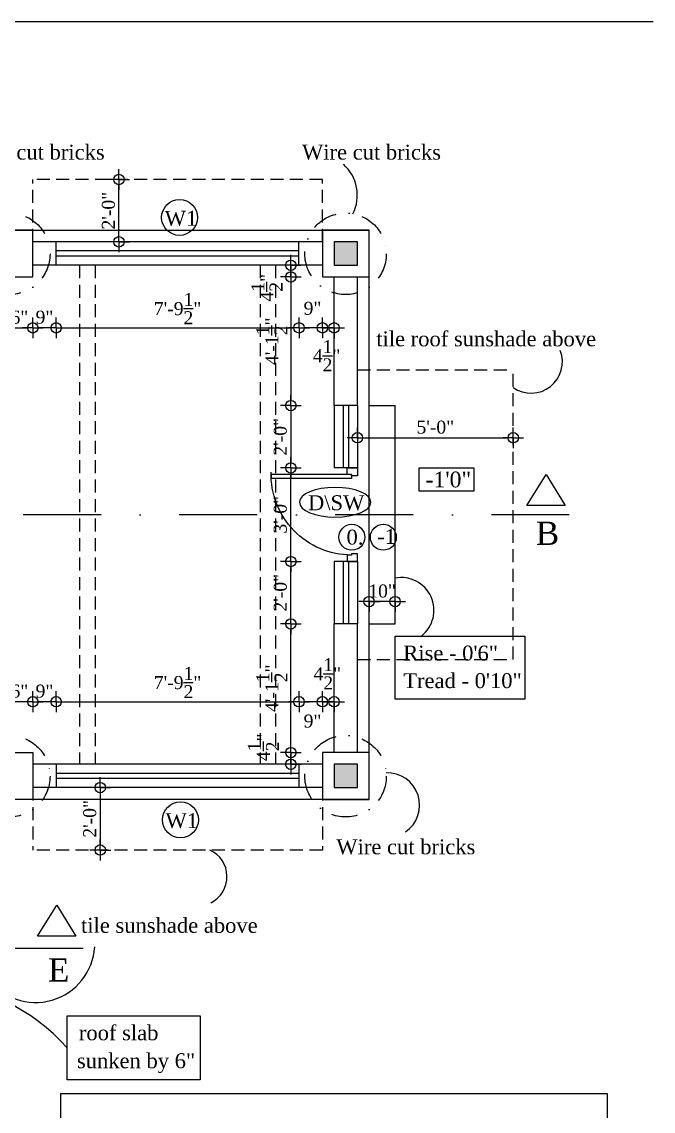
# Model space of a CAD drawing. Extents: x 7848 to 13228, y -2245 to 213.
# Drawn here: x 9618.8 to 9862, y -1502.6 to -1083.4 of the extents above; entities that cross this region are included whole.
import ezdxf
from ezdxf.enums import TextEntityAlignment as Align

# ---------------------------------------------------------------- set-up
doc = ezdxf.new("R2010")
doc.units = 0
doc.header["$LTSCALE"] = 20
doc.header["$MEASUREMENT"] = 0
doc.header["$PDMODE"] = 34
doc.header["$PDSIZE"] = 5
doc.linetypes.add('DASHDOT', pattern=[1, 0.5, -0.25, 0, -0.25])
doc.linetypes.add('HIDDEN', pattern=[0.375, 0.25, -0.125])
doc.layers.get('0').update_dxf_attribs({"linetype": 'CONTINUOUS'})
doc.layers.get('Defpoints').update_dxf_attribs({"linetype": 'CONTINUOUS'})
for name, color, linetype in [('border', 230, 'CONTINUOUS'), ('column', 31, 'CONTINUOUS'), ('DETTEXT', 7, 'CONTINUOUS'), ('DIMLINE', 254, 'CONTINUOUS'), ('DOOR', 1, 'CONTINUOUS'), ('door text', 2, 'CONTINUOUS'), ('HATCH', 252, 'CONTINUOUS'), ('Roof lilne', 31, 'CONTINUOUS'), ('Secline', 13, 'CONTINUOUS'), ('text', 2, 'CONTINUOUS'), ('wall', 13, 'CONTINUOUS'), ('window', 4, 'CONTINUOUS'), ('window sill', 5, 'CONTINUOUS'), ('WINTEXT', 2, 'CONTINUOUS'), ('WOOD', 7, 'CONTINUOUS')]:
    doc.layers.add(name, color=color, linetype=linetype)
doc.styles.add('STYLE1', font='times_1.ttf', dxfattribs={"width": 0.75, "oblique": 25})
doc.styles.add('style3', font='times_1.ttf')
doc.styles.add('style5', font='times_1.ttf')
doc.dimstyles.new('arch61', dxfattribs={"dimscale": 0, "dimtxt": 5, "dimasz": 2, "dimexe": 0.18, "dimexo": 0.0625, "dimgap": 1.5, "dimtad": 1, "dimzin": 3, "dimdsep": 46, "dimlunit": 4, "dimtxsty": 'style3', "dimblk": 'BLK', "dimcen": 0, "dimse1": 1, "dimse2": 1, "dimclrd": 256, "dimclrt": 3, "dimazin": 0, "dimtfac": 1, "dimtix": 1, "dimtmove": 2, "dimatfit": 3, "dimldrblk": 'NONE', "dimfxl": 0.18, "dimtolj": 1, "dimtzin": 0, "dimlwd": -1, "dimarcsym": 0})

# ---------------------------------------------------------------- blocks, each defined once
blk = doc.blocks.new('DR1H902')
at = {"color": 0}
for p, q in [((-0.5, 0), (-0.5, 1)), ((-0.5, 1), (-0.45, 1)), ((-0.45, 0), (-0.45, 1)), ((-0.5, 0), (-0.45, 0))]:
    blk.add_line(p, q, dxfattribs=at)
blk.add_arc((-0.5, 0), 1, 0, 91.707, dxfattribs=at)
blk = doc.blocks.new('A$C3B4262AC')
at = {"layer": 'DOOR'}
for p, q in [((0, 4), (0, 0)), ((2.5, 4), (0, 4)), ((0, 0), (3, 0)), ((2.5, 2.25), (2.5, 4)), ((3, 2.25), (2.5, 2.25)), ((3, 0), (3, 2.25))]:
    blk.add_line(p, q, dxfattribs=at)
blk = doc.blocks.new('A$C1F9E242A')
blk.add_blockref('A$C3B4262AC', (0, 0))
at = {"xscale": -1}
blk.add_blockref('A$C3B4262AC', (36, 0), dxfattribs=at)
at = {"layer": 'DOOR', "xscale": -31, "yscale": 31, "zscale": 68.88888888888889}
blk.add_blockref('DR1H902', (18, 2.25), dxfattribs=at)
blk = doc.blocks.new('*U16')
at = {"rotation": 270.0000000000025}
blk.add_blockref('A$C1F9E242A', (-17.99, 19.99), dxfattribs=at)
blk = doc.blocks.new('BLK')
for q in [(-2, 0), (0, 2), (0, -2), (2, 0)]:
    blk.add_line((0, 0), q)
blk.add_circle((0, 0), 1)
blk = doc.blocks.new('*D94')
at = {"layer": 'Defpoints', "color": 0}
for p in [(9605.1, -1181.59), (9623.1, -1181.59), (9623.1, -1201.16)]:
    blk.add_point(p, dxfattribs=at)
at = {"layer": 'DIMLINE'}
blk.add_line((9607.1, -1201.16), (9621.1, -1201.16), dxfattribs=at)
at = {"layer": 'DIMLINE', "xscale": 2, "yscale": 2, "zscale": 2, "rotation": 180}
blk.add_blockref('BLK', (9605.1, -1201.16), dxfattribs=at)
at = {"layer": 'DIMLINE', "xscale": 2, "yscale": 2, "zscale": 2}
blk.add_blockref('BLK', (9623.1, -1201.16), dxfattribs=at)
at = {"layer": 'DIMLINE', "color": 3, "insert": (9614.1, -1197.11), "char_height": 5, "attachment_point": 5, "style": 'style3'}
blk.add_mtext('\\A1;1\'-6"', dxfattribs=at)
blk = doc.blocks.new('_None')
blk = doc.blocks.new('*D96')
at = {"layer": 'Defpoints', "color": 0}
for p in [(9623.1, -1177.09), (9632.1, -1177.09), (9623.1, -1201.16)]:
    blk.add_point(p, dxfattribs=at)
at = {"layer": 'DIMLINE'}
blk.add_line((9630.1, -1201.16), (9625.1, -1201.16), dxfattribs=at)
at = {"layer": 'DIMLINE', "xscale": 2, "yscale": 2, "zscale": 2, "rotation": 180}
blk.add_blockref('BLK', (9623.1, -1201.16), dxfattribs=at)
at = {"layer": 'DIMLINE', "xscale": 2, "yscale": 2, "zscale": 2}
blk.add_blockref('BLK', (9632.1, -1201.16), dxfattribs=at)
at = {"layer": 'DIMLINE', "color": 3, "insert": (9627.6, -1197.1), "char_height": 5, "attachment_point": 5, "style": 'style3'}
blk.add_mtext('\\A1;9"', dxfattribs=at)
blk = doc.blocks.new('*D97')
at = {"layer": 'Defpoints', "color": 0}
for p in [(9632.1, -1177.09), (9725.6, -1177.09), (9725.6, -1201.16)]:
    blk.add_point(p, dxfattribs=at)
at = {"layer": 'DIMLINE'}
blk.add_line((9634.1, -1201.16), (9723.6, -1201.16), dxfattribs=at)
at = {"layer": 'DIMLINE', "xscale": 2, "yscale": 2, "zscale": 2, "rotation": 180}
blk.add_blockref('BLK', (9632.1, -1201.16), dxfattribs=at)
at = {"layer": 'DIMLINE', "xscale": 2, "yscale": 2, "zscale": 2}
blk.add_blockref('BLK', (9725.6, -1201.16), dxfattribs=at)
at = {"layer": 'DIMLINE', "color": 3, "insert": (9678.85, -1193.78), "char_height": 5, "attachment_point": 5, "style": 'style3'}
blk.add_mtext('\\A1;7\'-9{\\H1.000000x;\\S1/2;}"', dxfattribs=at)
blk = doc.blocks.new('*D98')
at = {"layer": 'Defpoints', "color": 0}
for p in [(9725.6, -1177.09), (9734.6, -1177.09), (9725.6, -1201.16)]:
    blk.add_point(p, dxfattribs=at)
at = {"layer": 'DIMLINE'}
blk.add_line((9732.6, -1201.16), (9727.6, -1201.16), dxfattribs=at)
at = {"layer": 'DIMLINE', "xscale": 2, "yscale": 2, "zscale": 2, "rotation": 180}
blk.add_blockref('BLK', (9725.6, -1201.16), dxfattribs=at)
at = {"layer": 'DIMLINE', "xscale": 2, "yscale": 2, "zscale": 2}
blk.add_blockref('BLK', (9734.6, -1201.16), dxfattribs=at)
at = {"layer": 'DIMLINE', "color": 3, "insert": (9730.81, -1193.68), "char_height": 5, "attachment_point": 5, "style": 'style3'}
blk.add_mtext('\\A1;9"', dxfattribs=at)
blk = doc.blocks.new('*D99')
at = {"layer": 'Defpoints', "color": 0}
for p in [(9734.6, -1181.59), (9739.1, -1181.59), (9734.6, -1201.16)]:
    blk.add_point(p, dxfattribs=at)
at = {"layer": 'DIMLINE'}
for p, q in [((9732.6, -1201.16), (9730.6, -1201.16)), ((9739.1, -1201.16), (9734.6, -1201.16)), ((9741.1, -1201.16), (9743.1, -1201.16))]:
    blk.add_line(p, q, dxfattribs=at)
at = {"layer": 'DIMLINE', "xscale": 2, "yscale": 2, "zscale": 2}
blk.add_blockref('BLK', (9734.6, -1201.16), dxfattribs=at)
at = {"layer": 'DIMLINE', "xscale": 2, "yscale": 2, "zscale": 2, "rotation": 180}
blk.add_blockref('BLK', (9739.1, -1201.16), dxfattribs=at)
at = {"layer": 'DIMLINE', "color": 3, "insert": (9736.23, -1211.9), "char_height": 5, "attachment_point": 5, "style": 'style3'}
blk.add_mtext('\\A1;4{\\H1.000000x;\\S1/2;}"', dxfattribs=at)
blk = doc.blocks.new('*D100')
at = {"layer": 'Defpoints', "color": 0}
for p in [(9722.45, -1177.09), (9734.6, -1177.09), (9734.6, -1181.59)]:
    blk.add_point(p, dxfattribs=at)
at = {"layer": 'DIMLINE'}
for p, q in [((9722.45, -1175.09), (9722.45, -1173.09)), ((9722.45, -1181.59), (9722.45, -1177.09)), ((9722.45, -1183.59), (9722.45, -1185.59))]:
    blk.add_line(p, q, dxfattribs=at)
at = {"layer": 'DIMLINE', "xscale": 2, "yscale": 2, "zscale": 2}
for p, rotation in [((9722.45, -1177.09), 270), ((9722.45, -1181.59), 90)]:
    blk.add_blockref('BLK', p, dxfattribs=dict(at, rotation=rotation))
at = {"layer": 'DIMLINE', "color": 3, "insert": (9713.26, -1185.74), "char_height": 5, "attachment_point": 5, "rotation": 90, "style": 'style3'}
blk.add_mtext('\\A1;4{\\H1.000000x;\\S1/2;}"', dxfattribs=at)
blk = doc.blocks.new('*D101')
at = {"layer": 'Defpoints', "color": 0}
for p in [(9739.1, -1181.59), (9722.45, -1231.09), (9739.1, -1231.09)]:
    blk.add_point(p, dxfattribs=at)
at = {"layer": 'DIMLINE'}
blk.add_line((9722.45, -1183.59), (9722.45, -1229.09), dxfattribs=at)
at = {"layer": 'DIMLINE', "xscale": 2, "yscale": 2, "zscale": 2}
for p, rotation in [((9722.45, -1181.59), 90), ((9722.45, -1231.09), 270)]:
    blk.add_blockref('BLK', p, dxfattribs=dict(at, rotation=rotation))
at = {"layer": 'DIMLINE', "color": 3, "insert": (9715.13, -1206.34), "char_height": 5, "attachment_point": 5, "rotation": 90, "style": 'style3'}
blk.add_mtext('\\A1;4\'-1{\\H1.000000x;\\S1/2;}"', dxfattribs=at)
blk = doc.blocks.new('*D102')
at = {"layer": 'Defpoints', "color": 0}
for p in [(9739.1, -1231.09), (9722.45, -1255.09), (9739.1, -1255.09)]:
    blk.add_point(p, dxfattribs=at)
at = {"layer": 'DIMLINE'}
blk.add_line((9722.45, -1233.09), (9722.45, -1253.09), dxfattribs=at)
at = {"layer": 'DIMLINE', "xscale": 2, "yscale": 2, "zscale": 2}
for p, rotation in [((9722.45, -1231.09), 90), ((9722.45, -1255.09), 270)]:
    blk.add_blockref('BLK', p, dxfattribs=dict(at, rotation=rotation))
at = {"layer": 'DIMLINE', "color": 3, "insert": (9718.41, -1243.09), "char_height": 5, "attachment_point": 5, "rotation": 90, "style": 'style3'}
blk.add_mtext('\\A1;2\'-0"', dxfattribs=at)
blk = doc.blocks.new('*D103')
at = {"layer": 'Defpoints', "color": 0}
for p in [(9722.45, -1255.09), (9739.1, -1255.09), (9739.1, -1291.09)]:
    blk.add_point(p, dxfattribs=at)
at = {"layer": 'DIMLINE'}
blk.add_line((9722.45, -1289.09), (9722.45, -1257.09), dxfattribs=at)
at = {"layer": 'DIMLINE', "xscale": 2, "yscale": 2, "zscale": 2}
for p, rotation in [((9722.45, -1255.09), 90), ((9722.45, -1291.09), 270)]:
    blk.add_blockref('BLK', p, dxfattribs=dict(at, rotation=rotation))
at = {"layer": 'DIMLINE', "color": 3, "insert": (9718.41, -1273.09), "char_height": 5, "attachment_point": 5, "rotation": 90, "style": 'style3'}
blk.add_mtext('\\A1;3\'-0"', dxfattribs=at)
blk = doc.blocks.new('*D104')
at = {"layer": 'Defpoints', "color": 0}
for p in [(9722.45, -1291.09), (9739.1, -1291.09), (9739.1, -1315.09)]:
    blk.add_point(p, dxfattribs=at)
at = {"layer": 'DIMLINE'}
blk.add_line((9722.45, -1313.09), (9722.45, -1293.09), dxfattribs=at)
at = {"layer": 'DIMLINE', "xscale": 2, "yscale": 2, "zscale": 2}
for p, rotation in [((9722.45, -1291.09), 90), ((9722.45, -1315.09), 270)]:
    blk.add_blockref('BLK', p, dxfattribs=dict(at, rotation=rotation))
at = {"layer": 'DIMLINE', "color": 3, "insert": (9718.41, -1303.09), "char_height": 5, "attachment_point": 5, "rotation": 90, "style": 'style3'}
blk.add_mtext('\\A1;2\'-0"', dxfattribs=at)
blk = doc.blocks.new('*D105')
at = {"layer": 'Defpoints', "color": 0}
for p in [(9722.45, -1315.09), (9739.1, -1315.09), (9739.1, -1364.59)]:
    blk.add_point(p, dxfattribs=at)
at = {"layer": 'DIMLINE'}
blk.add_line((9722.45, -1362.59), (9722.45, -1317.09), dxfattribs=at)
at = {"layer": 'DIMLINE', "xscale": 2, "yscale": 2, "zscale": 2}
for p, rotation in [((9722.45, -1315.09), 90), ((9722.45, -1364.59), 270)]:
    blk.add_blockref('BLK', p, dxfattribs=dict(at, rotation=rotation))
at = {"layer": 'DIMLINE', "color": 3, "insert": (9715.13, -1339.84), "char_height": 5, "attachment_point": 5, "rotation": 90, "style": 'style3'}
blk.add_mtext('\\A1;4\'-1{\\H1.000000x;\\S1/2;}"', dxfattribs=at)
blk = doc.blocks.new('*D106')
at = {"layer": 'Defpoints', "color": 0}
for p in [(9734.6, -1364.59), (9722.45, -1369.09), (9734.6, -1369.09)]:
    blk.add_point(p, dxfattribs=at)
at = {"layer": 'DIMLINE'}
for p, q in [((9722.45, -1362.59), (9722.45, -1360.59)), ((9722.45, -1364.59), (9722.45, -1369.09)), ((9722.45, -1371.09), (9722.45, -1373.09))]:
    blk.add_line(p, q, dxfattribs=at)
at = {"layer": 'DIMLINE', "xscale": 2, "yscale": 2, "zscale": 2}
for p, rotation in [((9722.45, -1364.59), 270), ((9722.45, -1369.09), 90)]:
    blk.add_blockref('BLK', p, dxfattribs=dict(at, rotation=rotation))
at = {"layer": 'DIMLINE', "color": 3, "insert": (9711.88, -1362.56), "char_height": 5, "attachment_point": 5, "rotation": 90, "style": 'style3'}
blk.add_mtext('\\A1;4{\\H1.000000x;\\S1/2;}"', dxfattribs=at)
blk = doc.blocks.new('*D107')
at = {"layer": 'Defpoints', "color": 0}
for p in [(9725.6, -1345.02), (9632.1, -1369.09), (9725.6, -1369.09)]:
    blk.add_point(p, dxfattribs=at)
at = {"layer": 'DIMLINE'}
blk.add_line((9634.1, -1345.02), (9723.6, -1345.02), dxfattribs=at)
at = {"layer": 'DIMLINE', "xscale": 2, "yscale": 2, "zscale": 2, "rotation": 180}
blk.add_blockref('BLK', (9632.1, -1345.02), dxfattribs=at)
at = {"layer": 'DIMLINE', "xscale": 2, "yscale": 2, "zscale": 2}
blk.add_blockref('BLK', (9725.6, -1345.02), dxfattribs=at)
at = {"layer": 'DIMLINE', "color": 3, "insert": (9678.85, -1337.65), "char_height": 5, "attachment_point": 5, "style": 'style3'}
blk.add_mtext('\\A1;7\'-9{\\H1.000000x;\\S1/2;}"', dxfattribs=at)
blk = doc.blocks.new('*D108')
at = {"layer": 'Defpoints', "color": 0}
for p in [(9725.6, -1345.02), (9725.6, -1369.09), (9734.6, -1369.09)]:
    blk.add_point(p, dxfattribs=at)
at = {"layer": 'DIMLINE'}
blk.add_line((9732.6, -1345.02), (9727.6, -1345.02), dxfattribs=at)
at = {"layer": 'DIMLINE', "xscale": 2, "yscale": 2, "zscale": 2, "rotation": 180}
blk.add_blockref('BLK', (9725.6, -1345.02), dxfattribs=at)
at = {"layer": 'DIMLINE', "xscale": 2, "yscale": 2, "zscale": 2}
blk.add_blockref('BLK', (9734.6, -1345.02), dxfattribs=at)
at = {"layer": 'DIMLINE', "color": 3, "insert": (9730.81, -1352.49), "char_height": 5, "attachment_point": 5, "style": 'style3'}
blk.add_mtext('\\A1;9"', dxfattribs=at)
blk = doc.blocks.new('*D109')
at = {"layer": 'Defpoints', "color": 0}
for p in [(9734.6, -1345.02), (9734.6, -1364.59), (9739.1, -1364.59)]:
    blk.add_point(p, dxfattribs=at)
at = {"layer": 'DIMLINE'}
for p, q in [((9732.6, -1345.02), (9730.6, -1345.02)), ((9739.1, -1345.02), (9734.6, -1345.02)), ((9741.1, -1345.02), (9743.1, -1345.02))]:
    blk.add_line(p, q, dxfattribs=at)
at = {"layer": 'DIMLINE', "xscale": 2, "yscale": 2, "zscale": 2}
blk.add_blockref('BLK', (9734.6, -1345.02), dxfattribs=at)
at = {"layer": 'DIMLINE', "xscale": 2, "yscale": 2, "zscale": 2, "rotation": 180}
blk.add_blockref('BLK', (9739.1, -1345.02), dxfattribs=at)
at = {"layer": 'DIMLINE', "color": 3, "insert": (9736.5, -1334.27), "char_height": 5, "attachment_point": 5, "style": 'style3'}
blk.add_mtext('\\A1;4{\\H1.000000x;\\S1/2;}"', dxfattribs=at)
blk = doc.blocks.new('*D110')
at = {"layer": 'Defpoints', "color": 0}
for p in [(9623.1, -1345.02), (9623.1, -1369.09), (9632.1, -1369.09)]:
    blk.add_point(p, dxfattribs=at)
at = {"layer": 'DIMLINE'}
blk.add_line((9630.1, -1345.02), (9625.1, -1345.02), dxfattribs=at)
at = {"layer": 'DIMLINE', "xscale": 2, "yscale": 2, "zscale": 2, "rotation": 180}
blk.add_blockref('BLK', (9623.1, -1345.02), dxfattribs=at)
at = {"layer": 'DIMLINE', "xscale": 2, "yscale": 2, "zscale": 2}
blk.add_blockref('BLK', (9632.1, -1345.02), dxfattribs=at)
at = {"layer": 'DIMLINE', "color": 3, "insert": (9627.6, -1340.97), "char_height": 5, "attachment_point": 5, "style": 'style3'}
blk.add_mtext('\\A1;9"', dxfattribs=at)
blk = doc.blocks.new('*D111')
at = {"layer": 'Defpoints', "color": 0}
for p in [(9605.1, -1345.02), (9605.1, -1364.59), (9623.1, -1364.59)]:
    blk.add_point(p, dxfattribs=at)
at = {"layer": 'DIMLINE'}
blk.add_line((9621.1, -1345.02), (9607.1, -1345.02), dxfattribs=at)
at = {"layer": 'DIMLINE', "xscale": 2, "yscale": 2, "zscale": 2, "rotation": 180}
blk.add_blockref('BLK', (9605.1, -1345.02), dxfattribs=at)
at = {"layer": 'DIMLINE', "xscale": 2, "yscale": 2, "zscale": 2}
blk.add_blockref('BLK', (9623.1, -1345.02), dxfattribs=at)
at = {"layer": 'DIMLINE', "color": 3, "insert": (9614.1, -1340.97), "char_height": 5, "attachment_point": 5, "style": 'style3'}
blk.add_mtext('\\A1;1\'-6"', dxfattribs=at)
blk = doc.blocks.new('*D117')
at = {"layer": 'Defpoints', "color": 0}
for p in [(9748.1, -1233.33), (9808.1, -1233.33), (9808.1, -1243.46)]:
    blk.add_point(p, dxfattribs=at)
at = {"layer": 'DIMLINE'}
blk.add_line((9750.1, -1243.46), (9806.1, -1243.46), dxfattribs=at)
at = {"layer": 'DIMLINE', "xscale": 2, "yscale": 2, "zscale": 2, "rotation": 180}
blk.add_blockref('BLK', (9748.1, -1243.46), dxfattribs=at)
at = {"layer": 'DIMLINE', "xscale": 2, "yscale": 2, "zscale": 2}
blk.add_blockref('BLK', (9808.1, -1243.46), dxfattribs=at)
at = {"layer": 'DIMLINE', "color": 3, "insert": (9778.1, -1239.41), "char_height": 5, "attachment_point": 5, "style": 'style3'}
blk.add_mtext('\\A1;5\'-0"', dxfattribs=at)
blk = doc.blocks.new('*D118')
at = {"layer": 'Defpoints', "color": 0}
for p in [(9656.05, -1144.09), (9656.28, -1144.09), (9656.05, -1168.09)]:
    blk.add_point(p, dxfattribs=at)
at = {"layer": 'DIMLINE'}
blk.add_line((9656.28, -1166.09), (9656.28, -1146.09), dxfattribs=at)
at = {"layer": 'DIMLINE', "xscale": 2, "yscale": 2, "zscale": 2}
for p, rotation in [((9656.28, -1144.09), 90), ((9656.28, -1168.09), 270)]:
    blk.add_blockref('BLK', p, dxfattribs=dict(at, rotation=rotation))
at = {"layer": 'DIMLINE', "color": 3, "insert": (9652.23, -1156.09), "char_height": 5, "attachment_point": 5, "rotation": 90, "style": 'style3'}
blk.add_mtext('\\A1;2\'-0"', dxfattribs=at)
blk = doc.blocks.new('*D271')
at = {"layer": 'Defpoints', "color": 0}
for p in [(9752.6, -1306.5), (9752.6, -1307.72), (9762.6, -1307.72)]:
    blk.add_point(p, dxfattribs=at)
at = {"layer": 'DIMLINE'}
for p, q in [((9750.6, -1306.5), (9748.6, -1306.5)), ((9762.6, -1306.5), (9752.6, -1306.5)), ((9764.6, -1306.5), (9766.6, -1306.5))]:
    blk.add_line(p, q, dxfattribs=at)
at = {"layer": 'DIMLINE', "xscale": 2, "yscale": 2, "zscale": 2}
blk.add_blockref('BLK', (9752.6, -1306.5), dxfattribs=at)
at = {"layer": 'DIMLINE', "xscale": 2, "yscale": 2, "zscale": 2, "rotation": 180}
blk.add_blockref('BLK', (9762.6, -1306.5), dxfattribs=at)
at = {"layer": 'DIMLINE', "color": 3, "insert": (9757.6, -1302.46), "char_height": 5, "attachment_point": 5, "style": 'style3'}
blk.add_mtext('\\A1;10"', dxfattribs=at)
blk = doc.blocks.new('*D300')
at = {"layer": 'Defpoints', "color": 0}
for p in [(9650.12, -1378.09), (9649.09, -1402.09), (9650.12, -1402.09)]:
    blk.add_point(p, dxfattribs=at)
at = {"layer": 'DIMLINE'}
blk.add_line((9649.09, -1380.09), (9649.09, -1400.09), dxfattribs=at)
at = {"layer": 'DIMLINE', "xscale": 2, "yscale": 2, "zscale": 2}
for p, rotation in [((9649.09, -1378.09), 90), ((9649.09, -1402.09), 270)]:
    blk.add_blockref('BLK', p, dxfattribs=dict(at, rotation=rotation))
at = {"layer": 'DIMLINE', "color": 3, "insert": (9645.04, -1390.09), "char_height": 5, "attachment_point": 5, "rotation": 90, "style": 'style3'}
blk.add_mtext('\\A1;2\'-0"', dxfattribs=at)

msp = doc.modelspace()

# ---------------------------------------------------------------- hatches: boundary and pattern name
at = {"layer": 'HATCH'}
for points in [[(9748.097, -1168.087), (9739.097, -1168.087), (9739.097, -1177.087), (9748.097, -1177.087)], [(9748.097, -1378.087), (9748.097, -1369.087), (9739.097, -1369.087), (9739.097, -1378.087)]]:
    msp.add_hatch(color=8, dxfattribs=at).paths.add_polyline_path(points)

# ---------------------------------------------------------------- linework, layer by layer
for p, q in [((9320.597, -1163.587), (9752.597, -1163.587)), ((9752.597, -1382.587), (9752.597, -1163.587)), ((9752.597, -1231.087), (9762.597, -1231.087)), ((9762.597, -1315.087), (9762.597, -1231.087)), ((9752.597, -1315.087), (9762.597, -1315.087)), ((9752.597, -1382.587), (9583.097, -1382.587))]:
    msp.add_line(p, q)
at = {"layer": 'border'}
msp.add_line((9862.002, -1083.414), (8869.553, -1083.414), dxfattribs=at)
at = {"layer": 'border', "color": 13}
for p, q in [((9633.718, -1495.835), (9633.718, -2244.633)), ((9633.718, -1495.835), (9844.253, -1495.835)), ((9844.253, -1495.835), (9844.253, -2244.633))]:
    msp.add_line(p, q, dxfattribs=at)
at = {"layer": 'column'}
for points in [[(9748.097, -1168.087), (9739.097, -1168.087), (9739.097, -1177.087), (9748.097, -1177.087)], [(9748.097, -1369.087), (9739.097, -1369.087), (9739.097, -1378.087), (9748.097, -1378.087)]]:
    msp.add_lwpolyline(points, close=True, dxfattribs=at)
at = {"layer": 'DETTEXT'}
for points in [[(9762.659, -1319.767), (9812.511, -1319.767), (9812.511, -1344.075), (9762.659, -1344.075)], [(9636.318, -1465.914), (9687.546, -1465.914), (9687.546, -1490.524), (9636.318, -1490.524)]]:
    msp.add_lwpolyline(points, close=True, dxfattribs=at)
at = {"layer": 'DETTEXT', "linetype": 'DASHDOT'}
for centre in [(9614.035, -1172.689), (9743.535, -1172.689), (9614.035, -1373.689), (9743.535, -1373.689)]:
    msp.add_circle(centre, 15.683, dxfattribs=at)
at = {"layer": 'DETTEXT'}
for centre, radius in [((9745.96, -1281.748), 4.987), ((9758.071, -1281.748), 4.991)]:
    msp.add_circle(centre, radius, dxfattribs=at)
for centre, radius, start, end in [((9732.15, -1150.125), 15.911, 333.33843, 48.3707), ((9814.989, -1214.271), 12.037, 235.07378, 21.3434), ((9764.994, -1309.85), 12.583, 307.98998, 100.97841), ((9759.55, -1384.84), 12.493, 304.37519, 91.78586), ((9686.653, -1412.326), 11.222, 296.07975, 65.84104), ((9624.113, -1437.86), 22.891, 216.01627, 356.35383), ((9580.863, -1527.381), 74.11, 41.55748, 133.76715)]:
    msp.add_arc(centre, radius, start, end, dxfattribs=at)
at = {"layer": 'door text', "color": 7, "extrusion": (0, 0, -1)}
msp.add_ellipse((9739.538, -1268.287), major_axis=(13.763, 0), ratio=0.4161175, start_param=-1.5707963, end_param=4.712389, dxfattribs=at)
at = {"layer": 'Roof lilne', "linetype": 'HIDDEN'}
for p, q in [((9734.597, -1144.087), (9623.097, -1144.087)), ((9623.097, -1168.087), (9623.097, -1144.087)), ((9734.597, -1168.087), (9734.597, -1144.087)), ((9748.097, -1217.337), (9808.097, -1217.337)), ((9808.097, -1328.837), (9808.097, -1217.337)), ((9748.097, -1328.837), (9808.097, -1328.837)), ((9623.097, -1378.087), (9623.097, -1402.087)), ((9734.597, -1378.087), (9734.597, -1402.087)), ((9734.597, -1402.087), (9623.097, -1402.087))]:
    msp.add_line(p, q, dxfattribs=at)
at = {"layer": 'Secline', "linetype": 'DASHDOT', "ltscale": 3}
for p, q in [((9829.682, -1273.087), (8976.532, -1273.087)), ((9642.514, -1440.039), (8914.654, -1440.039))]:
    msp.add_line(p, q, dxfattribs=at)
at = {"layer": 'Secline', "linetype": 'DASHDOT', "ltscale": 5}
for points in [[(9820.713, -1257.57), (9828.097, -1269.494), (9813.329, -1269.494)], [(9632.309, -1423.342), (9639.693, -1435.266), (9624.925, -1435.266)]]:
    msp.add_lwpolyline(points, close=True, dxfattribs=at)
at = {"layer": 'text'}
msp.add_lwpolyline([(9771.927, -1255.046), (9792.867, -1255.046), (9792.867, -1264.071), (9771.927, -1264.071)], close=True, dxfattribs=at)
at = {"layer": 'wall'}
for p, q in [((9632.097, -1168.087), (9623.097, -1168.087)), ((9632.097, -1177.087), (9632.097, -1168.087)), ((9734.597, -1168.087), (9725.597, -1168.087)), ((9725.597, -1177.087), (9725.597, -1168.087)), ((9632.097, -1177.087), (9623.097, -1177.087)), ((9734.597, -1177.087), (9725.597, -1177.087)), ((9739.097, -1231.087), (9739.097, -1181.587)), ((9748.097, -1231.087), (9748.097, -1181.587)), ((9748.097, -1231.087), (9739.097, -1231.087)), ((9739.097, -1364.587), (9739.097, -1315.087)), ((9748.097, -1315.087), (9739.097, -1315.087)), ((9748.097, -1364.587), (9748.097, -1315.087)), ((9632.097, -1369.087), (9623.097, -1369.087)), ((9632.097, -1369.087), (9623.097, -1369.087)), ((9632.097, -1369.087), (9632.097, -1378.087)), ((9734.597, -1369.087), (9725.597, -1369.087)), ((9725.597, -1369.087), (9725.597, -1378.087)), ((9632.097, -1378.087), (9623.097, -1378.087)), ((9632.097, -1378.087), (9623.097, -1378.087)), ((9734.597, -1378.087), (9725.597, -1378.087))]:
    msp.add_line(p, q, dxfattribs=at)
for points in [[(9623.097, -1163.587), (9605.097, -1163.587), (9605.097, -1181.587), (9623.097, -1181.587)], [(9752.597, -1163.587), (9734.597, -1163.587), (9734.597, -1181.587), (9752.597, -1181.587)], [(9623.097, -1382.587), (9605.097, -1382.587), (9605.097, -1364.587), (9623.097, -1364.587)], [(9752.597, -1364.587), (9734.597, -1364.587), (9734.597, -1382.587), (9752.597, -1382.587)]]:
    msp.add_lwpolyline(points, close=True, dxfattribs=at)
at = {"layer": 'window'}
for p, q in [((9725.597, -1171.587), (9632.097, -1171.587)), ((9725.597, -1173.587), (9632.097, -1173.587)), ((9742.597, -1231.087), (9742.597, -1255.087)), ((9744.597, -1231.087), (9744.597, -1255.087)), ((9742.597, -1291.087), (9742.597, -1315.087)), ((9744.597, -1291.087), (9744.597, -1315.087)), ((9725.597, -1372.587), (9632.097, -1372.587)), ((9725.597, -1374.587), (9632.097, -1374.587))]:
    msp.add_line(p, q, dxfattribs=at)
at = {"layer": 'window sill'}
for p, q in [((9725.597, -1168.087), (9632.097, -1168.087)), ((9725.597, -1177.087), (9632.097, -1177.087)), ((9739.097, -1231.087), (9739.097, -1255.087)), ((9748.097, -1231.087), (9748.097, -1255.087)), ((9748.097, -1255.087), (9739.097, -1255.087)), ((9739.097, -1291.087), (9739.097, -1315.087)), ((9748.097, -1291.087), (9739.097, -1291.087)), ((9748.097, -1291.087), (9748.097, -1315.087)), ((9725.597, -1369.087), (9632.097, -1369.087)), ((9725.597, -1378.087), (9632.097, -1378.087))]:
    msp.add_line(p, q, dxfattribs=at)
at = {"layer": 'WINTEXT', "color": 0}
for centre in [(9679.623, -1158.679), (9679.939, -1390.447)]:
    msp.add_circle(centre, 6.927, dxfattribs=at)
at = {"layer": 'WOOD', "color": 8, "linetype": 'HIDDEN'}
for p, q in [((9641.097, -1177.087), (9641.097, -1369.087)), ((9647.097, -1177.087), (9647.097, -1369.087)), ((9710.597, -1177.087), (9710.597, -1369.087)), ((9716.597, -1177.087), (9716.597, -1369.087))]:
    msp.add_line(p, q, dxfattribs=at)

# ---------------------------------------------------------------- block references
at = {"layer": 'DOOR', "rotation": 180}
msp.add_blockref('*U16', (9730.107, -1271.096), dxfattribs=at)

# ---------------------------------------------------------------- texts
at = {"layer": 'DETTEXT', "style": 'style5'}
for s, p in [('Wire cut bricks', (9624.013, -1136.443)), ('Wire cut bricks', (9753.513, -1136.443)), ('tile roof sunshade above', (9797.677, -1208.271)), ('Wire cut bricks', (9766.734, -1403.726)), ('tile sunshade above', (9675.681, -1433.948))]:
    msp.add_text(s, height=5.75, dxfattribs=at).set_placement(p, align=Align.CENTER)
at = {"layer": 'DETTEXT', "color": 7, "style": 'style5'}
for s, p in [('0.', (9743.905, -1284.57)), ('-1', (9755.752, -1284.285))]:
    msp.add_text(s, height=5.7389, dxfattribs=at).set_placement(p)
at = {"layer": 'DETTEXT', "style": 'style5'}
for s, p in [('Rise - 0\'6"', (9765.749, -1329.204)), ('Tread - 0\'10"', (9765.749, -1339.798)), ('roof slab', (9640.843, -1475.278)), ('sunken by 6"', (9640.095, -1486.03))]:
    msp.add_text(s, height=5.75, dxfattribs=at).set_placement(p)
at = {"layer": 'door text', "style": 'style5'}
msp.add_text('D\\SW', height=5.75, dxfattribs=at).set_placement((9729.057, -1271.343))
at = {"layer": 'Secline', "linetype": 'DASHDOT', "ltscale": 5, "style": 'style5'}
for s, p in [('B', (9816.796, -1284.677)), ('E', (9628.944, -1452.687))]:
    msp.add_text(s, height=8.937, dxfattribs=at).set_placement(p)
at = {"layer": 'text', "style": 'style5'}
msp.add_text('-1\'0"', height=6.0504, dxfattribs=at).set_placement((9774.342, -1262.544))
at = {"layer": 'WINTEXT', "color": 2, "style": 'STYLE1'}
for p in [(9673.894, -1161.904), (9674.21, -1393.672)]:
    msp.add_text('W1', height=5.7487, rotation=0.08576, dxfattribs=at).set_placement(p)

# ---------------------------------------------------------------- dimensions: what is measured, and where the dimension line sits
at = {"layer": 'DIMLINE'}
for base, p1, p2, override, picture, middle in [((9656.276, -1144.087), (9656.052, -1168.087), (9656.052, -1144.087), {"dimscale": 1, "dimfxl": 0.25}, '*D118', (9652.233, -1156.087)), ((9722.451, -1231.087), (9739.097, -1181.587), (9739.097, -1231.087), {"dimscale": 1}, '*D101', (9715.128, -1206.337)), ((9722.451, -1255.087), (9739.097, -1231.087), (9739.097, -1255.087), {"dimscale": 1}, '*D102', (9718.407, -1243.087)), ((9722.451, -1255.087), (9739.097, -1291.087), (9739.097, -1255.087), {"dimscale": 1}, '*D103', (9718.407, -1273.087)), ((9722.451, -1291.087), (9739.097, -1315.087), (9739.097, -1291.087), {"dimscale": 1}, '*D104', (9718.407, -1303.087)), ((9722.451, -1315.087), (9739.097, -1364.587), (9739.097, -1315.087), {"dimscale": 1}, '*D105', (9715.128, -1339.837)), ((9649.086, -1402.087), (9650.115, -1378.087), (9650.115, -1402.087), {"dimscale": 1, "dimfxl": 0.25}, '*D300', (9645.043, -1390.087))]:
    dim = msp.add_linear_dim(base=base, p1=p1, p2=p2, angle=90, dimstyle='arch61', override=override, dxfattribs=at)
    dim.commit()
    dim.dimension.update_dxf_attribs({"geometry": picture, "text_midpoint": middle})
for base, p1, p2, picture, middle in [((9722.451, -1177.087), (9734.597, -1181.587), (9734.597, -1177.087), '*D100', (9713.258, -1185.74)), ((9722.451, -1369.087), (9734.597, -1364.587), (9734.597, -1369.087), '*D106', (9711.879, -1362.564))]:
    dim = msp.add_linear_dim(base=base, p1=p1, p2=p2, angle=90, dimstyle='arch61', override={"dimscale": 1}, dxfattribs=at)
    dim.commit()
    dim.dimension.update_dxf_attribs({"geometry": picture, "text_midpoint": middle, "dimtype": 160})
for base, p1, p2, override, picture, middle in [((9623.097, -1201.155), (9632.097, -1177.087), (9623.097, -1177.087), {"dimscale": 1}, '*D96', (9627.597, -1197.105)), ((9725.597, -1201.155), (9632.097, -1177.087), (9725.597, -1177.087), {"dimscale": 1}, '*D97', (9678.847, -1193.782)), ((9623.097, -1201.155), (9605.097, -1181.587), (9623.097, -1181.587), {"dimscale": 1}, '*D94', (9614.097, -1197.112)), ((9808.097, -1243.457), (9748.097, -1233.326), (9808.097, -1233.326), {"dimscale": 1, "dimfxl": 0.25}, '*D117', (9778.097, -1239.413)), ((9752.597, -1306.502), (9762.597, -1307.717), (9752.597, -1307.717), {"dimscale": 1, "dimfxl": 0.25}, '*D271', (9757.597, -1302.459)), ((9725.597, -1345.018), (9632.097, -1369.087), (9725.597, -1369.087), {"dimscale": 1}, '*D107', (9678.847, -1337.645)), ((9605.097, -1345.018), (9623.097, -1364.587), (9605.097, -1364.587), {"dimscale": 1}, '*D111', (9614.097, -1340.975)), ((9623.097, -1345.018), (9632.097, -1369.087), (9623.097, -1369.087), {"dimscale": 1}, '*D110', (9627.597, -1340.968))]:
    dim = msp.add_linear_dim(base=base, p1=p1, p2=p2, dimstyle='arch61', override=override, dxfattribs=at)
    dim.commit()
    dim.dimension.update_dxf_attribs({"geometry": picture, "text_midpoint": middle})
for base, p1, p2, picture, middle in [((9725.597, -1201.155), (9734.597, -1177.087), (9725.597, -1177.087), '*D98', (9730.812, -1193.679)), ((9734.597, -1201.155), (9739.097, -1181.587), (9734.597, -1181.587), '*D99', (9736.234, -1211.904)), ((9734.597, -1345.018), (9739.097, -1364.587), (9734.597, -1364.587), '*D109', (9736.502, -1334.269)), ((9725.597, -1345.018), (9734.597, -1369.087), (9725.597, -1369.087), '*D108', (9730.812, -1352.494))]:
    dim = msp.add_linear_dim(base=base, p1=p1, p2=p2, dimstyle='arch61', override={"dimscale": 1}, dxfattribs=at)
    dim.commit()
    dim.dimension.update_dxf_attribs({"geometry": picture, "text_midpoint": middle, "dimtype": 160})

doc.saveas('drawing.dxf')
